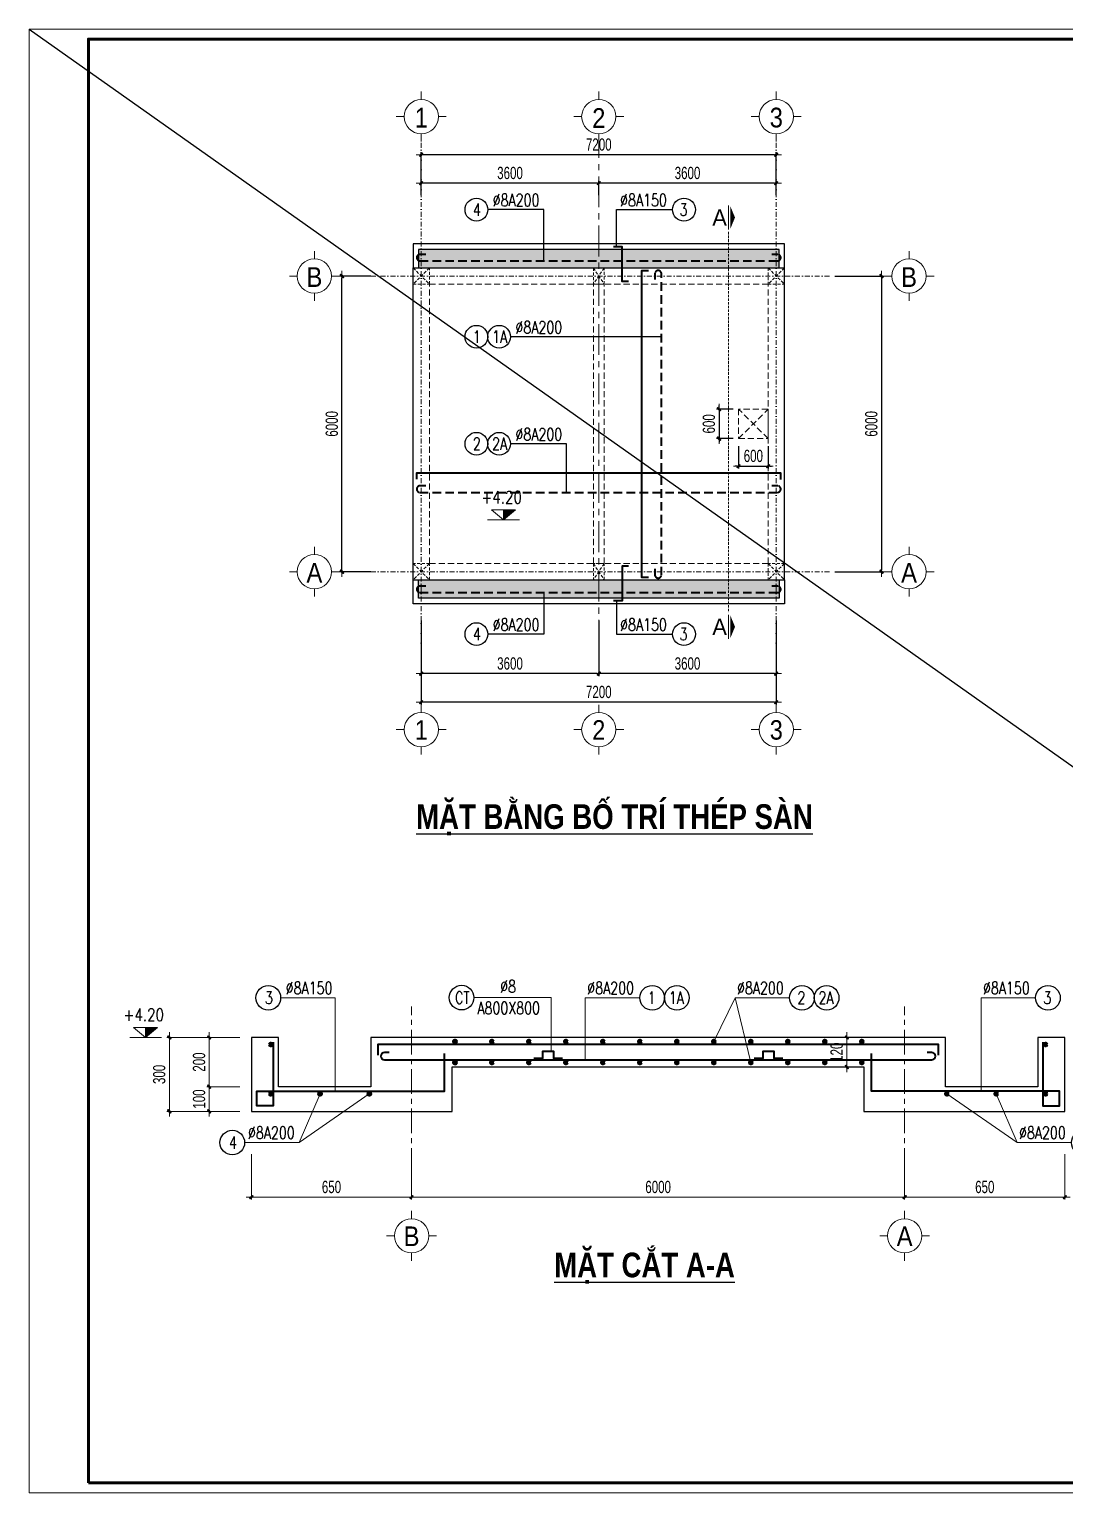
# Model space of a CAD drawing. Header units: millimetres. Extents: x -178395 to 493851, y -561170 to -280028.
# Drawn here: x 162051 to 183051, y -480365 to -450665 of the extents above; entities that cross this region are included whole.
import ezdxf
from ezdxf.enums import TextEntityAlignment as Align

# ---------------------------------------------------------------- set-up
doc = ezdxf.new("R2010")
doc.units = ezdxf.units.MM
doc.header["$MEASUREMENT"] = 0
doc.header["$PDMODE"] = 32
for name, pattern in [('CENTER', [2, 1.25, -0.25, 0.25, -0.25]), ('CENTERX2', [4, 2.5, -0.5, 0.5, -0.5]), ('DASHDOT', [1, 0.5, -0.25, 0, -0.25]), ('HIDDEN', [0.375, 0.25, -0.125])]:
    doc.linetypes.add(name, pattern=pattern)
doc.layers.get('Defpoints').update_dxf_attribs({"color": 1})
doc.layers.add('KCS_Plotter', color=11, linetype='Continuous', plot=False)
for name, color, linetype, lineweight in [('Khungten_LCDI', 7, 'Continuous', 5), ('LC Dim', 8, 'Continuous', 18), ('LC Hatch', 252, 'Continuous', 9), ('LC ISO', 153, 'Continuous', 13), ('LC Khac', 4, 'Continuous', 9), ('LC MANH DUT', 35, 'HIDDEN', 5), ('LC Net dam2', 6, 'Continuous', 40), ('LC Net dam3', 1, 'Continuous', 60), ('LC Net manh', 133, 'Continuous', 5), ('LC Net thay', 63, 'Continuous', 25), ('LC Net truc', 79, 'DASHDOT', 13), ('LC Text1', 3, 'Continuous', 20), ('LC Text2', 7, 'Continuous', 25), ('v-TRUC', 8, 'CENTER', 13)]:
    doc.layers.add(name, color=color, linetype=linetype, lineweight=lineweight)
doc.styles.add('HOATBIF', font='hoatbif.shx', dxfattribs={"width": 0.7})
doc.styles.add('Khungten', font='VHAVAN.TTF', dxfattribs={"width": 0.9, "height": 5000})
doc.styles.add('LC 1', font='VHAVANB.TTF')
doc.styles.add('LC 3', font='vnsimli.shx', dxfattribs={"width": 0.75})
doc.styles.add('LC3', font='VHARIALB.TTF', dxfattribs={"width": 0.8})
doc.styles.add('T1', font='Vnsimli.shx', dxfattribs={"width": 0.8})
doc.styles.add('Title', font='VHBLACK.TTF', dxfattribs={"width": 0.8})
doc.dimstyles.new('1-100', dxfattribs={"dimscale": 100, "dimtxt": 2.5, "dimasz": 0.35, "dimexe": 0.5, "dimexo": 0, "dimgap": 0.8, "dimtad": 1, "dimdec": 0, "dimzin": 0, "dimdsep": 46, "dimtxsty": 'HOATBIF', "dimblk1": 'DOT', "dimblk2": 'DOT', "dimsah": 1, "dimcen": -1, "dimdle": 1, "dimclrd": 256, "dimclre": 256, "dimclrt": 4, "dimadec": 3, "dimazin": 2, "dimtfac": 0.333333, "dimtdec": 0, "dimtix": 1, "dimtmove": 2, "dimatfit": 3, "dimldrblk": 'DOT', "dimfxl": 1, "dimtvp": 0.833333, "dimtolj": 1, "dimtzin": 0, "dimarcsym": 0})
doc.dimstyles.new('Copy of 1-90', dxfattribs={"dimscale": 90, "dimtxt": 2.5, "dimasz": 0.35, "dimexe": 0.5, "dimexo": 0, "dimgap": 0.8, "dimtad": 1, "dimdec": 0, "dimzin": 0, "dimdsep": 46, "dimtxsty": 'HOATBIF', "dimblk1": 'DOT', "dimblk2": 'DOT', "dimsah": 1, "dimcen": -1, "dimdle": 1, "dimclrd": 256, "dimclre": 256, "dimclrt": 4, "dimadec": 3, "dimazin": 2, "dimtfac": 0.333333, "dimtdec": 0, "dimtix": 1, "dimtmove": 2, "dimatfit": 3, "dimldrblk": 'DOT', "dimfxl": 1, "dimtvp": 0.833333, "dimtolj": 1, "dimtzin": 0, "dimarcsym": 0})

# ---------------------------------------------------------------- blocks, each defined once
blk = doc.blocks.new('DOT')
at = {"layer": 'LC Dim'}
blk.add_line((-3, 0), (3, 0), dxfattribs=at)
at = {"layer": 'LC Dim', "color": 4}
blk.add_line((-1, -1), (1, 1), dxfattribs=at)
blk.add_lwpolyline([(0.5, 1), (-1, -0.5), (-0.5, -1), (1, 0.5)], close=True, dxfattribs=at)
blk = doc.blocks.new('*D544')
at = {"layer": 'Defpoints', "color": 0, "transparency": 16777216}
for p in [(173601, -462661), (177201, -462661), (173601, -463743)]:
    blk.add_point(p, dxfattribs=at)
at = {"layer": 'LC Dim', "lineweight": -2, "transparency": 16777216}
for p, q in [((173601, -462661), (173601, -463793)), ((177201, -462661), (177201, -463793)), ((177166, -463743), (173636, -463743))]:
    blk.add_line(p, q, dxfattribs=at)
at = {"layer": 'LC Dim', "lineweight": -2, "transparency": 16777216, "xscale": 35, "yscale": 35, "zscale": 35, "rotation": 180}
blk.add_blockref('DOT', (173601, -463743), dxfattribs=at)
at = {"layer": 'LC Dim', "lineweight": -2, "transparency": 16777216, "xscale": 35, "yscale": 35, "zscale": 35}
blk.add_blockref('DOT', (177201, -463743), dxfattribs=at)
at = {"layer": 'LC Dim', "color": 4, "transparency": 16777216, "insert": (175401, -463538), "char_height": 250, "attachment_point": 5, "style": 'HOATBIF'}
blk.add_mtext('\\A1;3600', dxfattribs=at)
blk = doc.blocks.new('_Dot')
at = {"color": 0, "linetype": 'ByBlock', "lineweight": -2}
blk.add_line((-0.5, 0), (-1, 0), dxfattribs=at)
at = {"color": 0, "linetype": 'ByBlock', "const_width": 0.5}
blk.add_lwpolyline([(-0.25, 0, 1), (0.25, 0, 1)], format="xyb", close=True, dxfattribs=at)
blk = doc.blocks.new('*D545')
at = {"layer": 'Defpoints', "color": 0, "ltscale": 2, "transparency": 16777216}
for p in [(170001, -462661), (173601, -462661), (170001, -463743)]:
    blk.add_point(p, dxfattribs=at)
at = {"layer": 'LC Dim', "lineweight": -2, "ltscale": 2, "transparency": 16777216}
for p, q in [((170001, -462661), (170001, -463793)), ((173601, -462661), (173601, -463793)), ((173566, -463743), (170036, -463743))]:
    blk.add_line(p, q, dxfattribs=at)
at = {"layer": 'LC Dim', "lineweight": -2, "ltscale": 2, "transparency": 16777216, "xscale": 35, "yscale": 35, "zscale": 35, "rotation": 180}
blk.add_blockref('DOT', (170001, -463743), dxfattribs=at)
at = {"layer": 'LC Dim', "lineweight": -2, "ltscale": 2, "transparency": 16777216, "xscale": 35, "yscale": 35, "zscale": 35}
blk.add_blockref('DOT', (173601, -463743), dxfattribs=at)
at = {"layer": 'LC Dim', "color": 4, "ltscale": 2, "transparency": 16777216, "insert": (171801, -463538), "char_height": 250, "attachment_point": 5, "style": 'HOATBIF'}
blk.add_mtext('\\A1;3600', dxfattribs=at)
blk = doc.blocks.new('*D546')
at = {"layer": 'Defpoints', "color": 0, "ltscale": 2, "transparency": 16777216}
for p in [(170001, -462661), (177201, -462661), (170001, -464320)]:
    blk.add_point(p, dxfattribs=at)
at = {"layer": 'LC Dim', "lineweight": -2, "ltscale": 2, "transparency": 16777216}
for p, q in [((170001, -462661), (170001, -464370)), ((177201, -462661), (177201, -464370)), ((177166, -464320), (170036, -464320))]:
    blk.add_line(p, q, dxfattribs=at)
at = {"layer": 'LC Dim', "lineweight": -2, "ltscale": 2, "transparency": 16777216, "xscale": 35, "yscale": 35, "zscale": 35, "rotation": 180}
blk.add_blockref('DOT', (170001, -464320), dxfattribs=at)
at = {"layer": 'LC Dim', "lineweight": -2, "ltscale": 2, "transparency": 16777216, "xscale": 35, "yscale": 35, "zscale": 35}
blk.add_blockref('DOT', (177201, -464320), dxfattribs=at)
at = {"layer": 'LC Dim', "color": 4, "ltscale": 2, "transparency": 16777216, "insert": (173601, -464115), "char_height": 250, "attachment_point": 5, "style": 'HOATBIF'}
blk.add_mtext('\\A1;7200', dxfattribs=at)
blk = doc.blocks.new('TTRUC')
at = {"layer": 'LC ISO'}
for p, q in [((0, 6.95), (0, 10.13)), ((-6.95, 0), (-10.13, 0)), ((6.95, 0), (10.13, 0)), ((0, -6.95), (0, -10.13))]:
    blk.add_line(p, q, dxfattribs=at)
at = {"layer": 'LC Net manh'}
blk.add_circle((0, 0), 6.95, dxfattribs=at)
blk = doc.blocks.new('*D547')
at = {"layer": 'Defpoints', "color": 0, "transparency": 16777216}
for p in [(173601, -453788), (173601, -454030), (177201, -454030)]:
    blk.add_point(p, dxfattribs=at)
at = {"layer": 'LC Dim', "lineweight": -2, "transparency": 16777216}
for p, q in [((173601, -454030), (173601, -453738)), ((177166, -453788), (173636, -453788)), ((177201, -454030), (177201, -453738))]:
    blk.add_line(p, q, dxfattribs=at)
at = {"layer": 'LC Dim', "lineweight": -2, "transparency": 16777216, "xscale": 35, "yscale": 35, "zscale": 35, "rotation": 180}
blk.add_blockref('DOT', (173601, -453788), dxfattribs=at)
at = {"layer": 'LC Dim', "lineweight": -2, "transparency": 16777216, "xscale": 35, "yscale": 35, "zscale": 35}
blk.add_blockref('DOT', (177201, -453788), dxfattribs=at)
at = {"layer": 'LC Dim', "color": 4, "transparency": 16777216, "insert": (175401, -453583), "char_height": 250, "attachment_point": 5, "style": 'HOATBIF'}
blk.add_mtext('\\A1;3600', dxfattribs=at)
blk = doc.blocks.new('*D548')
at = {"layer": 'Defpoints', "color": 0, "ltscale": 2, "transparency": 16777216}
for p in [(170001, -453788), (170001, -454030), (173601, -454030)]:
    blk.add_point(p, dxfattribs=at)
at = {"layer": 'LC Dim', "lineweight": -2, "ltscale": 2, "transparency": 16777216}
for p, q in [((170001, -454030), (170001, -453738)), ((173566, -453788), (170036, -453788)), ((173601, -454030), (173601, -453738))]:
    blk.add_line(p, q, dxfattribs=at)
at = {"layer": 'LC Dim', "lineweight": -2, "ltscale": 2, "transparency": 16777216, "xscale": 35, "yscale": 35, "zscale": 35, "rotation": 180}
blk.add_blockref('DOT', (170001, -453788), dxfattribs=at)
at = {"layer": 'LC Dim', "lineweight": -2, "ltscale": 2, "transparency": 16777216, "xscale": 35, "yscale": 35, "zscale": 35}
blk.add_blockref('DOT', (173601, -453788), dxfattribs=at)
at = {"layer": 'LC Dim', "color": 4, "ltscale": 2, "transparency": 16777216, "insert": (171801, -453583), "char_height": 250, "attachment_point": 5, "style": 'HOATBIF'}
blk.add_mtext('\\A1;3600', dxfattribs=at)
blk = doc.blocks.new('*D549')
at = {"layer": 'Defpoints', "color": 0, "ltscale": 2, "transparency": 16777216}
for p in [(170001, -453211), (170001, -454030), (177201, -454030)]:
    blk.add_point(p, dxfattribs=at)
at = {"layer": 'LC Dim', "lineweight": -2, "ltscale": 2, "transparency": 16777216}
for p, q in [((170001, -454030), (170001, -453161)), ((177166, -453211), (170036, -453211)), ((177201, -454030), (177201, -453161))]:
    blk.add_line(p, q, dxfattribs=at)
at = {"layer": 'LC Dim', "lineweight": -2, "ltscale": 2, "transparency": 16777216, "xscale": 35, "yscale": 35, "zscale": 35, "rotation": 180}
blk.add_blockref('DOT', (170001, -453211), dxfattribs=at)
at = {"layer": 'LC Dim', "lineweight": -2, "ltscale": 2, "transparency": 16777216, "xscale": 35, "yscale": 35, "zscale": 35}
blk.add_blockref('DOT', (177201, -453211), dxfattribs=at)
at = {"layer": 'LC Dim', "color": 4, "ltscale": 2, "transparency": 16777216, "insert": (173601, -453006), "char_height": 250, "attachment_point": 5, "style": 'HOATBIF'}
blk.add_mtext('\\A1;7200', dxfattribs=at)
blk = doc.blocks.new('*D550')
at = {"layer": 'Defpoints', "color": 0, "ltscale": 2, "transparency": 16777216}
for p in [(178392, -455673), (178392, -461673), (179334, -461673)]:
    blk.add_point(p, dxfattribs=at)
at = {"layer": 'LC Dim', "lineweight": -2, "ltscale": 2, "transparency": 16777216}
for p, q in [((178392, -455673), (179384, -455673)), ((179334, -455708), (179334, -461638)), ((178392, -461673), (179384, -461673))]:
    blk.add_line(p, q, dxfattribs=at)
at = {"layer": 'LC Dim', "lineweight": -2, "ltscale": 2, "transparency": 16777216, "xscale": 35, "yscale": 35, "zscale": 35}
for p, rotation in [((179334, -455673), 90), ((179334, -461673), 270)]:
    blk.add_blockref('DOT', p, dxfattribs=dict(at, rotation=rotation))
at = {"layer": 'LC Dim', "color": 4, "ltscale": 2, "transparency": 16777216, "insert": (179129, -458673), "char_height": 250, "attachment_point": 5, "rotation": 90, "style": 'HOATBIF'}
blk.add_mtext('\\A1;6000', dxfattribs=at)
blk = doc.blocks.new('*D551')
at = {"layer": 'Defpoints', "color": 0, "ltscale": 2, "transparency": 16777216}
for p in [(168393, -455673), (168976, -455673), (168976, -461673)]:
    blk.add_point(p, dxfattribs=at)
at = {"layer": 'LC Dim', "lineweight": -2, "ltscale": 2, "transparency": 16777216}
for p, q in [((168976, -455673), (168343, -455673)), ((168393, -461638), (168393, -455708)), ((168976, -461673), (168343, -461673))]:
    blk.add_line(p, q, dxfattribs=at)
at = {"layer": 'LC Dim', "lineweight": -2, "ltscale": 2, "transparency": 16777216, "xscale": 35, "yscale": 35, "zscale": 35}
for p, rotation in [((168393, -455673), 90), ((168393, -461673), 270)]:
    blk.add_blockref('DOT', p, dxfattribs=dict(at, rotation=rotation))
at = {"layer": 'LC Dim', "color": 4, "ltscale": 2, "transparency": 16777216, "insert": (168188, -458673), "char_height": 250, "attachment_point": 5, "rotation": 90, "style": 'HOATBIF'}
blk.add_mtext('\\A1;6000', dxfattribs=at)
blk = doc.blocks.new('TIEUDE1')
at = {"layer": 'LC Text2', "color": 7, "style": 'LC 1'}
blk.add_attdef('TIªU§Ò', text='', height=5, dxfattribs=at).set_placement((0, 0), align=Align.BOTTOM_CENTER)
blk.add_attdef('TL', text='', height=3, dxfattribs=at).set_placement((0, -2), align=Align.TOP_CENTER)
blk = doc.blocks.new('Caodo1')
at = {"layer": 'LC Text1'}
blk.add_hatch(color=4, dxfattribs=at).paths.add_polyline_path([(0, 200), (0, 0), (243, 200)])
at = {"layer": 'LC Text1', "color": 4}
for p, q in [((324, 0), (-324, 0)), ((0, 0), (0, 200))]:
    blk.add_line(p, q, dxfattribs=at)
blk.add_lwpolyline([(-243, 200), (243, 200), (0, 0), (0, 0)], close=True, dxfattribs=at)
at = {"layer": 'LC Text1', "color": 4, "style": 'T1', "width": 0.8}
blk.add_attdef('%%P0,00', text='', height=250, dxfattribs=at).set_placement((-39, 460), align=Align.MIDDLE_CENTER)
blk = doc.blocks.new('*U61')
at = {"layer": 'LC Khac', "color": 1, "ltscale": 2}
for p, q in [((0, 485), (0, 0)), ((0, -7820), (0, -8306))]:
    blk.add_line(p, q, dxfattribs=at)
for points in [[(134, 243, 0, 471, 0), (37, 243, 275, 275, 0)], [(134, -8063, 0, 471, 0), (37, -8063, 275, 275, 0)]]:
    blk.add_lwpolyline(points, format="xyseb", dxfattribs=at)
at = {"layer": 'LC MANH DUT', "ltscale": 200}
blk.add_line((0, -49), (0, -7776), dxfattribs=at)
at = {"ltscale": 2, "style": 'LC 1'}
for p in [(-179, 243), (-179, -8063)]:
    blk.add_attdef('LC', text='', height=330, dxfattribs=at).set_placement(p, align=Align.MIDDLE_CENTER)
blk = doc.blocks.new('*D1062')
at = {"layer": 'Defpoints', "color": 0, "ltscale": 2, "transparency": 16777216}
for p in [(176436, -459129), (177036, -459129), (177036, -459530)]:
    blk.add_point(p, dxfattribs=at)
at = {"layer": 'LC Dim', "lineweight": -2, "ltscale": 2, "transparency": 16777216}
for p, q in [((176436, -459129), (176436, -459580)), ((177036, -459129), (177036, -459580)), ((176401, -459530), (176366, -459530)), ((176436, -459530), (177036, -459530)), ((177071, -459530), (177106, -459530))]:
    blk.add_line(p, q, dxfattribs=at)
at = {"layer": 'LC Dim', "lineweight": -2, "ltscale": 2, "transparency": 16777216, "xscale": 35, "yscale": 35, "zscale": 35}
blk.add_blockref('DOT', (176436, -459530), dxfattribs=at)
at = {"layer": 'LC Dim', "lineweight": -2, "ltscale": 2, "transparency": 16777216, "xscale": 35, "yscale": 35, "zscale": 35, "rotation": 180}
blk.add_blockref('DOT', (177036, -459530), dxfattribs=at)
at = {"layer": 'LC Dim', "color": 4, "ltscale": 2, "transparency": 16777216, "insert": (176736, -459325), "char_height": 250, "attachment_point": 5, "style": 'HOATBIF'}
blk.add_mtext('\\A1;600', dxfattribs=at)
blk = doc.blocks.new('*D1063')
at = {"layer": 'Defpoints', "color": 0, "ltscale": 2, "transparency": 16777216}
for p in [(176325, -458373), (176040, -458973), (176325, -458973)]:
    blk.add_point(p, dxfattribs=at)
at = {"layer": 'LC Dim', "lineweight": -2, "ltscale": 2, "transparency": 16777216}
for p, q in [((176325, -458373), (175990, -458373)), ((176040, -458338), (176040, -458303)), ((176040, -458373), (176040, -458973)), ((176325, -458973), (175990, -458973)), ((176040, -459008), (176040, -459043))]:
    blk.add_line(p, q, dxfattribs=at)
at = {"layer": 'LC Dim', "lineweight": -2, "ltscale": 2, "transparency": 16777216, "xscale": 35, "yscale": 35, "zscale": 35}
for p, rotation in [((176040, -458373), 270), ((176040, -458973), 90)]:
    blk.add_blockref('DOT', p, dxfattribs=dict(at, rotation=rotation))
at = {"layer": 'LC Dim', "color": 4, "ltscale": 2, "transparency": 16777216, "insert": (175835, -458673), "char_height": 250, "attachment_point": 5, "rotation": 90, "style": 'HOATBIF'}
blk.add_mtext('\\A1;600', dxfattribs=at)
blk = doc.blocks.new('theptron1')
at = {"layer": 'LC Net dam3'}
for p, q in [((-0.5, 0), (0.5, 0)), ((-0.35, 0.35), (0.35, -0.35)), ((0.35, 0.35), (-0.35, -0.35)), ((0, 0.5), (0, -0.5))]:
    blk.add_line(p, q, dxfattribs=at)
blk.add_circle((0, 0), 0.5, dxfattribs=at)
blk = doc.blocks.new('*D553')
at = {"layer": 'Defpoints', "color": 0, "ltscale": 2, "transparency": 16777216}
for p in [(142960, -471051), (152960, -471051), (152960, -471921)]:
    blk.add_point(p, dxfattribs=at)
at = {"layer": 'LC Dim', "lineweight": -2, "ltscale": 2, "transparency": 16777216}
for p, q in [((142960, -471051), (142960, -471971)), ((152960, -471051), (152960, -471971)), ((142995, -471921), (152925, -471921))]:
    blk.add_line(p, q, dxfattribs=at)
at = {"layer": 'LC Dim', "lineweight": -2, "ltscale": 2, "transparency": 16777216, "xscale": 35, "yscale": 35, "zscale": 35, "rotation": 180}
blk.add_blockref('DOT', (142960, -471921), dxfattribs=at)
at = {"layer": 'LC Dim', "lineweight": -2, "ltscale": 2, "transparency": 16777216, "xscale": 35, "yscale": 35, "zscale": 35}
blk.add_blockref('DOT', (152960, -471921), dxfattribs=at)
at = {"layer": 'LC Dim', "color": 4, "ltscale": 2, "transparency": 16777216, "insert": (147960, -471716), "char_height": 250, "attachment_point": 5, "style": 'HOATBIF'}
blk.add_mtext('\\A1;6000', dxfattribs=at)
blk = doc.blocks.new('*D554')
at = {"layer": 'Defpoints', "color": 0, "ltscale": 2, "transparency": 16777216}
for p in [(152960, -471051), (156210, -471051), (156210, -471921)]:
    blk.add_point(p, dxfattribs=at)
at = {"layer": 'LC Dim', "lineweight": -2, "ltscale": 2, "transparency": 16777216}
for p, q in [((152960, -471051), (152960, -471971)), ((156210, -471051), (156210, -471971)), ((152995, -471921), (156175, -471921))]:
    blk.add_line(p, q, dxfattribs=at)
at = {"layer": 'LC Dim', "lineweight": -2, "ltscale": 2, "transparency": 16777216, "xscale": 35, "yscale": 35, "zscale": 35, "rotation": 180}
blk.add_blockref('DOT', (152960, -471921), dxfattribs=at)
at = {"layer": 'LC Dim', "lineweight": -2, "ltscale": 2, "transparency": 16777216, "xscale": 35, "yscale": 35, "zscale": 35}
blk.add_blockref('DOT', (156210, -471921), dxfattribs=at)
at = {"layer": 'LC Dim', "color": 4, "ltscale": 2, "transparency": 16777216, "insert": (154585, -471716), "char_height": 250, "attachment_point": 5, "style": 'HOATBIF'}
blk.add_mtext('\\A1;650', dxfattribs=at)
blk = doc.blocks.new('*D552')
at = {"layer": 'Defpoints', "color": 0, "ltscale": 2, "transparency": 16777216}
for p in [(139710, -471051), (142960, -471051), (142960, -471921)]:
    blk.add_point(p, dxfattribs=at)
at = {"layer": 'LC Dim', "lineweight": -2, "ltscale": 2, "transparency": 16777216}
for p, q in [((139710, -471051), (139710, -471971)), ((142960, -471051), (142960, -471971)), ((139745, -471921), (142925, -471921))]:
    blk.add_line(p, q, dxfattribs=at)
at = {"layer": 'LC Dim', "lineweight": -2, "ltscale": 2, "transparency": 16777216, "xscale": 35, "yscale": 35, "zscale": 35, "rotation": 180}
blk.add_blockref('DOT', (139710, -471921), dxfattribs=at)
at = {"layer": 'LC Dim', "lineweight": -2, "ltscale": 2, "transparency": 16777216, "xscale": 35, "yscale": 35, "zscale": 35}
blk.add_blockref('DOT', (142960, -471921), dxfattribs=at)
at = {"layer": 'LC Dim', "color": 4, "ltscale": 2, "transparency": 16777216, "insert": (141335, -471716), "char_height": 250, "attachment_point": 5, "style": 'HOATBIF'}
blk.add_mtext('\\A1;650', dxfattribs=at)
blk = doc.blocks.new('*D555')
at = {"layer": 'Defpoints', "color": 0, "ltscale": 2, "transparency": 16777216}
for p in [(156454, -468680), (157167, -468680), (156454, -470180)]:
    blk.add_point(p, dxfattribs=at)
at = {"layer": 'LC Dim', "lineweight": -2, "ltscale": 2, "transparency": 16777216}
for p, q in [((156454, -468680), (157217, -468680)), ((157167, -470145), (157167, -468715)), ((156454, -470180), (157217, -470180))]:
    blk.add_line(p, q, dxfattribs=at)
at = {"layer": 'LC Dim', "lineweight": -2, "ltscale": 2, "transparency": 16777216, "xscale": 35, "yscale": 35, "zscale": 35}
for p, rotation in [((157167, -468680), 90), ((157167, -470180), 270)]:
    blk.add_blockref('DOT', p, dxfattribs=dict(at, rotation=rotation))
at = {"layer": 'LC Dim', "color": 4, "ltscale": 2, "transparency": 16777216, "insert": (156962, -469430), "char_height": 250, "attachment_point": 5, "rotation": 90, "style": 'HOATBIF'}
blk.add_mtext('\\A1;300', dxfattribs=at)
blk = doc.blocks.new('*D556')
at = {"layer": 'Defpoints', "color": 0, "ltscale": 2, "transparency": 16777216}
for p in [(139475, -468680), (138855, -469680), (139475, -469680)]:
    blk.add_point(p, dxfattribs=at)
at = {"layer": 'LC Dim', "lineweight": -2, "ltscale": 2, "transparency": 16777216}
for p, q in [((139475, -468680), (138805, -468680)), ((138855, -468715), (138855, -469645)), ((139475, -469680), (138805, -469680))]:
    blk.add_line(p, q, dxfattribs=at)
at = {"layer": 'LC Dim', "lineweight": -2, "ltscale": 2, "transparency": 16777216, "xscale": 35, "yscale": 35, "zscale": 35}
for p, rotation in [((138855, -468680), 90), ((138855, -469680), 270)]:
    blk.add_blockref('DOT', p, dxfattribs=dict(at, rotation=rotation))
at = {"layer": 'LC Dim', "color": 4, "ltscale": 2, "transparency": 16777216, "insert": (138650, -469180), "char_height": 250, "attachment_point": 5, "rotation": 90, "style": 'HOATBIF'}
blk.add_mtext('\\A1;200', dxfattribs=at)
blk = doc.blocks.new('*D557')
at = {"layer": 'Defpoints', "color": 0, "ltscale": 2, "transparency": 16777216}
for p in [(139475, -469680), (138855, -470180), (139475, -470180)]:
    blk.add_point(p, dxfattribs=at)
at = {"layer": 'LC Dim', "lineweight": -2, "ltscale": 2, "transparency": 16777216}
for p, q in [((139475, -469680), (138805, -469680)), ((138855, -469645), (138855, -469610)), ((138855, -469680), (138855, -470180)), ((139475, -470180), (138805, -470180)), ((138855, -470215), (138855, -470250))]:
    blk.add_line(p, q, dxfattribs=at)
at = {"layer": 'LC Dim', "lineweight": -2, "ltscale": 2, "transparency": 16777216, "xscale": 35, "yscale": 35, "zscale": 35}
for p, rotation in [((138855, -469680), 270), ((138855, -470180), 90)]:
    blk.add_blockref('DOT', p, dxfattribs=dict(at, rotation=rotation))
at = {"layer": 'LC Dim', "color": 4, "ltscale": 2, "transparency": 16777216, "insert": (138650, -469930), "char_height": 250, "attachment_point": 5, "rotation": 90, "style": 'HOATBIF'}
blk.add_mtext('\\A1;100', dxfattribs=at)
blk = doc.blocks.new('*D558')
at = {"layer": 'Defpoints', "color": 0, "ltscale": 2, "transparency": 16777216}
for p in [(138047, -468680), (139475, -468680), (139475, -470180)]:
    blk.add_point(p, dxfattribs=at)
at = {"layer": 'LC Dim', "lineweight": -2, "ltscale": 2, "transparency": 16777216}
for p, q in [((139475, -468680), (137997, -468680)), ((138047, -470145), (138047, -468715)), ((139475, -470180), (137997, -470180))]:
    blk.add_line(p, q, dxfattribs=at)
at = {"layer": 'LC Dim', "lineweight": -2, "ltscale": 2, "transparency": 16777216, "xscale": 35, "yscale": 35, "zscale": 35}
for p, rotation in [((138047, -468680), 90), ((138047, -470180), 270)]:
    blk.add_blockref('DOT', p, dxfattribs=dict(at, rotation=rotation))
at = {"layer": 'LC Dim', "color": 4, "ltscale": 2, "transparency": 16777216, "insert": (137842, -469430), "char_height": 250, "attachment_point": 5, "rotation": 90, "style": 'HOATBIF'}
blk.add_mtext('\\A1;300', dxfattribs=at)
blk = doc.blocks.new('*D948')
at = {"layer": 'Defpoints', "color": 0, "ltscale": 2, "transparency": 16777216}
for p in [(151786, -468680), (151786, -469280), (151786, -469280)]:
    blk.add_point(p, dxfattribs=at)
at = {"layer": 'LC Dim', "lineweight": -2, "ltscale": 2, "transparency": 16777216}
for p, q in [((151786, -468680), (151836, -468680)), ((151786, -468715), (151786, -469245)), ((151786, -469280), (151836, -469280))]:
    blk.add_line(p, q, dxfattribs=at)
at = {"layer": 'LC Dim', "lineweight": -2, "ltscale": 2, "transparency": 16777216, "xscale": 35, "yscale": 35, "zscale": 35}
for p, rotation in [((151786, -468680), 90), ((151786, -469280), 270)]:
    blk.add_blockref('DOT', p, dxfattribs=dict(at, rotation=rotation))
at = {"layer": 'LC Dim', "color": 4, "ltscale": 2, "transparency": 16777216, "insert": (151581, -468980), "char_height": 250, "attachment_point": 5, "rotation": 90, "style": 'HOATBIF'}
blk.add_mtext('\\A1;120', dxfattribs=at)
blk = doc.blocks.new('lcdi fix')
at = {"layer": 'Defpoints', "lineweight": 0}
blk.add_lwpolyline([(-1200, -14850), (-1200, 14850), (40800, 14850), (40800, -14850)], close=True, dxfattribs=at)
at = {"layer": 'Khungten_LCDI', "color": 5, "lineweight": 60}
blk.add_lwpolyline([(0, -14650), (0, 14650), (40600, 14650), (40600, -14650)], close=True, dxfattribs=at)
at = {"color": 7, "style": 'Khungten', "width": 0.8}
for tag, p in [('REVISION', (39499, -10746)), ('NGAYHT', (39546, -11609))]:
    blk.add_attdef(tag, text='', height=200, dxfattribs=at).set_placement(p, align=Align.CENTER)
at = {"layer": 'LC Text1', "color": 3, "style": 'LC 1', "width": 1.834006}
for tag, p, p2 in [('TENBANVE1', (36913, -8886), (40339, -8886)), ('TENBANVE2', (36913, -9562), (40339, -9562))]:
    blk.add_attdef(tag, text='', height=250, dxfattribs=at).set_placement(p, p2, align=Align.FIT)
at = {"layer": 'LC Text1', "style": 'Title', "width": 0.7}
blk.add_attdef('SOBANVE', text='', height=250, dxfattribs=at).set_placement((39562, -13896), align=Align.CENTER)
blk = doc.blocks.new('cvz')
at = {"layer": 'LC Net dam2', "ltscale": 2}
for points in [[(-2804.6, 3584.3), (-2804.6, 2288.8), (-3140, 2288.8), (-3140, 2588.8), (669.2, 2588.8), (669.2, 3349.8)], [(12804.6, 3584.3), (12804.6, 2288.8), (13140, 2288.8), (13140, 2588.8), (9330.8, 2588.8), (9330.8, 3349.8)], [(10685.2, 3319.8), (10685.2, 3534.3), (-685.2, 3534.3), (-685.2, 3318.8)]]:
    blk.add_lwpolyline(points, dxfattribs=at)
blk.add_lwpolyline([(-454.9, 3372.3), (-548.2, 3372.3, 1), (-548.2, 3222.3), (10548.2, 3222.3, 1), (10548.2, 3372.3), (10454.9, 3372.3)], format="xyb", dxfattribs=at)
at = {"layer": 'LC Net dam2', "color": 1, "ltscale": 500}
for points in [[(2479.3, 3260.1), (2661.3, 3260.1), (2661.3, 3397.6), (2876.6, 3397.6), (2876.6, 3260.1), (3058.5, 3260.1)], [(6950.3, 3260.1), (7132.3, 3260.1), (7132.3, 3397.6), (7347.6, 3397.6), (7347.6, 3260.1), (7529.5, 3260.1)]]:
    blk.add_lwpolyline(points, dxfattribs=at)
at = {"layer": 'LC Net thay', "ltscale": 2}
blk.add_lwpolyline([(13250, 2178.8), (13250, 3678.8), (12700, 3678.8), (12700, 2678.8), (10825, 2678.8), (10825, 3678.8), (10825, 3678.8), (-825, 3678.8), (-825, 3678.8), (-825, 2678.8), (-2700, 2678.8), (-2700, 3678.8), (-3250, 3678.8), (-3250, 2178.8), (825, 2178.8), (825, 3078.8), (9175, 3078.8), (9175, 2178.8), (13250, 2178.8)], dxfattribs=at)
at = {"layer": 'LC Net truc', "linetype": 'CENTERX2', "ltscale": 200}
for p, q in [((0, 933.6), (0, 4309.3)), ((10000, 933.6), (10000, 4309.3))]:
    blk.add_line(p, q, dxfattribs=at)
at = {"layer": 'LC Text2', "ltscale": 100}
for centre in [(-2906, 4482.7), (4880, 4482.7), (5380, 4482.7), (7917.5, 4482.7), (8417.5, 4482.7), (12906, 4482.7), (-3636.8, 1544.8), (13636.8, 1544.8)]:
    blk.add_circle(centre, 250, dxfattribs=at)
at = {"layer": 'LC Text2', "linetype": 'ByBlock'}
blk.add_circle((1013.2, 4486.1), 250, dxfattribs=at)
at = {"layer": 'LC Dim', "yscale": 59.9999999996993, "zscale": 59.9999999996993}
for p, xscale in [((-2857.3, 3534.3), -59.9999999996993), ((879.5, 3594.9), 59.9999999996993), ((1629.5, 3594.9), 59.9999999996993), ((2379.5, 3594.9), 59.9999999996993), ((3129.5, 3594.9), 59.9999999996993), ((3879.5, 3594.9), 59.9999999996993), ((4629.5, 3594.9), 59.9999999996993), ((5379.5, 3594.9), 59.9999999996993), ((6129.5, 3594.9), 59.9999999996993), ((6879.5, 3594.9), 59.9999999996993), ((7629.5, 3594.9), 59.9999999996993), ((8379.5, 3594.9), 59.9999999996993), ((9129.5, 3594.9), 59.9999999996993), ((12857.3, 3534.3), 59.9999999996993), ((879.5, 3167.8), 59.9999999996993), ((1629.5, 3167.8), 59.9999999996993), ((2379.5, 3167.8), 59.9999999996993), ((3129.5, 3167.8), 59.9999999996993), ((3879.5, 3167.8), 59.9999999996993), ((4629.5, 3167.8), 59.9999999996993), ((5379.5, 3167.8), 59.9999999996993), ((6129.5, 3167.8), 59.9999999996993), ((6879.5, 3167.8), 59.9999999996993), ((7629.5, 3167.8), 59.9999999996993), ((8379.5, 3167.8), 59.9999999996993), ((9129.5, 3167.8), 59.9999999996993), ((-2857.3, 2534.3), -59.9999999996993), ((-1857.3, 2534.3), -59.9999999996993), ((-857.3, 2534.3), -59.9999999996993), ((10857.3, 2534.3), 59.9999999996993), ((11857.3, 2534.3), 59.9999999996993), ((12857.3, 2534.3), 59.9999999996993)]:
    blk.add_blockref('theptron1', p, dxfattribs=dict(at, xscale=xscale))
at = {"layer": 'LC ISO', "xscale": 50, "yscale": 50, "zscale": 50}
for p in [(0, -347.3), (10000, -347.3)]:
    blk.add_blockref('TTRUC', p, dxfattribs=at)
at = {"layer": 'LC Text1'}
ref = blk.add_blockref('Caodo1', (-5394, 3678.8), dxfattribs=at)
ref.add_attrib('%%P0,00', '+4.20', dxfattribs={"layer": 'LC Text2', "height": 250, "style": 'T1', "width": 0.8}).set_placement((-5433, 4138.3), align=Align.MIDDLE_CENTER)
at = {"layer": 'LC Text2'}
ref = blk.add_blockref('TIEUDE1', (4724, -1339.3), dxfattribs=dict(at, xscale=101.6, yscale=101.6, zscale=111.3874301122537))
ref.add_attrib('TIªU§Ò', '%%UmÆt c¾t a-a', dxfattribs={"color": 7, "height": 500.321, "style": 'LC3', "width": 0.8}).set_placement((4724, -1339.3), align=Align.BOTTOM_CENTER)
at = {"layer": 'LC Text1', "ltscale": 0.2, "style": 'LC 1', "width": 0.9}
for s, p in [('b', (-0.5, -676.8)), ('a', (9999.5, -676.8))]:
    blk.add_text(s, height=400, dxfattribs=at).set_placement(p, align=Align.BOTTOM_CENTER)
at = {"layer": 'LC Text2', "linetype": 'ByBlock', "style": 'LC 3', "width": 0.75}
for s, p in [('%%C8A150', (-2552.9, 4557)), ('%%C8', (1795.9, 4589.5)), ('%%C8A200', (3562.6, 4557)), ('%%C8A200', (6600.1, 4557)), ('%%C8A150', (11588.6, 4557)), ('A800X800', (1334.3, 4149.3)), ('%%C8A200', (-3319.3, 1619.1)), ('%%C8A200', (12319.3, 1619.1))]:
    blk.add_text(s, height=250, dxfattribs=at).set_placement(p)
at = {"layer": 'LC Text2', "ltscale": 100, "style": 'LC 3', "width": 0.75}
for s, p in [('3', (-2893.3, 4482.7)), ('1', (4867.3, 4482.7)), ('1A', (5367.3, 4482.7)), ('2', (7904.8, 4482.7)), ('2A', (8404.8, 4482.7)), ('3', (12893.3, 4482.7)), ('4', (-3624, 1544.8)), ('4', (13624, 1544.8))]:
    blk.add_text(s, height=250, dxfattribs=at).set_placement(p, align=Align.MIDDLE_CENTER)
at = {"layer": 'LC Text2', "linetype": 'ByBlock', "style": 'LC 3', "width": 0.75}
blk.add_text('CT', height=250, dxfattribs=at).set_placement((1029.8, 4486.1), align=Align.MIDDLE_CENTER)
at = {"layer": 'LC Dim', "ltscale": 2}
for base, p1, p2, override, picture, middle in [((-4913.2, 3678.8), (-3485.2, 2178.8), (-3485.2, 3678.8), {"dimscale": 100, "dimlfac": 0.2}, '*D558', (-5118.2, 2928.8)), ((-4105.3, 2678.8), (-3485.2, 3678.8), (-3485.2, 2678.8), {"dimscale": 100, "dimlfac": 0.2}, '*D556', (-4310.3, 3178.8)), ((8826.2, 3078.8), (8826.2, 3678.8), (8826.2, 3078.8), {"dimlfac": 0.2}, '*D948', (8621.2, 3378.8)), ((14206.8, 3678.8), (13494.3, 2178.8), (13494.3, 3678.8), {"dimscale": 100, "dimlfac": 0.2}, '*D555', (14001.8, 2928.8)), ((-4105.3, 2178.8), (-3485.2, 2678.8), (-3485.2, 2178.8), {"dimscale": 100, "dimlfac": 0.2}, '*D557', (-4310.3, 2428.8))]:
    dim = blk.add_linear_dim(base=base, p1=p1, p2=p2, angle=90, dimstyle='1-100', override=override, dxfattribs=at)
    dim.commit()
    dim.dimension.update_dxf_attribs({"geometry": picture, "text_midpoint": middle, "insert": (-142959.9, 472358.4)})
for base, p1, p2, picture, middle in [((0, 437.8), (-3250, 1307.4), (0, 1307.4), '*D552', (-1625, 642.8)), ((13250, 437.8), (10000, 1307.4), (13250, 1307.4), '*D554', (11625, 642.8))]:
    dim = blk.add_linear_dim(base=base, p1=p1, p2=p2, dimstyle='1-100', override={"dimscale": 100, "dimlfac": 0.2}, dxfattribs=at)
    dim.commit()
    dim.dimension.update_dxf_attribs({"geometry": picture, "text_midpoint": middle, "insert": (-142959.9, 472358.4)})
dim = blk.add_linear_dim(base=(10000, 437.8), p1=(0, 1307.4), p2=(10000, 1307.4), text='6000', dimstyle='1-100', override={"dimscale": 100, "dimlfac": 0.2}, dxfattribs=at)
dim.commit()
dim.dimension.update_dxf_attribs({"geometry": '*D553', "text_midpoint": (5000, 642.8), "insert": (-142959.9, 472358.4)})
for points, override in [([(-1548.4, 2588.8), (-1548.4, 4482.7), (-2656, 4482.7)], {"dimgap": 0.8, "dimtad": 0, "dimfxl": 0}), ([(2832.4, 3397.6), (2832.4, 4487), (1263.2, 4487)], {"dimtad": 0, "dimfxl": 0}), ([(3522.4, 3534.3), (3522.4, 4482.7), (4630, 4482.7)], {"dimgap": 0.8, "dimtad": 0, "dimfxl": 0}), ([(3522.4, 3222.3), (3522.4, 4482.7), (4630, 4482.7)], {"dimgap": 0.8, "dimtad": 0, "dimfxl": 0}), ([(6129.5, 3594.9), (6559.9, 4482.7), (7667.5, 4482.7)], {"dimgap": 0.8, "dimtad": 0, "dimfxl": 0}), ([(6879.5, 3167.8), (6559.9, 4482.7), (7667.5, 4482.7)], {"dimgap": 0.8, "dimtad": 0, "dimfxl": 0}), ([(11548.4, 2588.8), (11548.4, 4482.7), (12656, 4482.7)], {"dimgap": 0.8, "dimtad": 0, "dimfxl": 0}), ([(-857.3, 2534.3), (-2279.1, 1544.8), (-3386.8, 1544.8)], {"dimgap": 0.8, "dimtad": 0, "dimfxl": 0}), ([(-1857.3, 2534.3), (-2279.1, 1544.8), (-3386.8, 1544.8)], {"dimgap": 0.8, "dimtad": 0, "dimfxl": 0}), ([(10857.3, 2534.3), (12279.1, 1544.8), (13386.8, 1544.8)], {"dimgap": 0.8, "dimtad": 0, "dimfxl": 0}), ([(11857.3, 2534.3), (12279.1, 1544.8), (13386.8, 1544.8)], {"dimgap": 0.8, "dimtad": 0, "dimfxl": 0})]:
    blk.add_leader(points, dimstyle='Copy of 1-90', override=override, dxfattribs=at)

msp = doc.modelspace()

# ---------------------------------------------------------------- hatches: boundary and pattern name
at = {"layer": 'LC Hatch', "ltscale": 250}
h = msp.add_hatch(dxfattribs=at)
h.set_pattern_fill('AR-SAND', color=256, scale=80)
h.set_pattern_definition([(37.5, (167059.29, -909.13), (-5.03947, 154.1459), [0, -121.6, 0, -136, 0, -130]), (7.5, (167059.3, -909.13), (141.58214, 225.771685), [0, -65.6, 0, -109.6, 0, -42]), (327.5, (166960.89, -909.13), (249.13135, 0.452724), [0, -40, 0, -144, 0, -188]), (317.5, (166960.9, -909.13), (240.49013, 70.21405), [0, -20, 0, -94.4, 0, -108])])
h.paths.add_polyline_path([(177256.5, -455133.1), (169946.5, -455133.1), (169946.5, -455508.1), (177256.5, -455508.1)])
h.paths.add_polyline_path([(177256.5, -461838.1), (177036.5, -461838.1), (169946.5, -461838.1), (169946.5, -462213.1), (177256.5, -462213.1)])

# ---------------------------------------------------------------- linework, layer by layer
at = {"layer": 'KCS_Plotter', "ltscale": 250}
msp.add_line((162051, -450665.4), (204051, -480365.4), dxfattribs=at)
at = {"layer": 'LC MANH DUT', "ltscale": 250}
for p, q in [((169836.5, -455508.1), (170166.5, -455838.1)), ((170166.5, -455508.1), (169836.5, -455838.1)), ((173491.5, -455508.1), (173711.5, -455838.1)), ((173711.5, -455508.1), (173491.5, -455838.1)), ((177036.5, -455508.1), (177366.5, -455838.1)), ((177366.5, -455508.1), (177036.5, -455838.1)), ((169836.5, -461508.1), (170166.5, -461838.1)), ((170166.5, -461508.1), (169836.5, -461838.1)), ((173491.5, -461508.1), (173711.5, -461838.1)), ((173711.5, -461508.1), (173491.5, -461838.1)), ((177036.5, -461508.1), (177366.5, -461838.1)), ((177366.5, -461508.1), (177036.5, -461838.1))]:
    msp.add_line(p, q, dxfattribs=at)
at = {"layer": 'LC MANH DUT', "ltscale": 500}
for p, q in [((170166.5, -461508.1), (170166.5, -455838.1)), ((170166.5, -455838.1), (177036.5, -455838.1)), ((173491.5, -461508.1), (173491.5, -455838.1)), ((173711.5, -461508.1), (173711.5, -455838.1)), ((177036.5, -461508.1), (177036.5, -455838.1)), ((176436.5, -458973.1), (177036.5, -458373.1)), ((177036.5, -458973.1), (176436.5, -458373.1)), ((170166.5, -461508.1), (177036.5, -461508.1))]:
    msp.add_line(p, q, dxfattribs=at)
at = {"layer": 'LC MANH DUT', "ltscale": 250}
for points in [[(170166.5, -455838.1), (170166.5, -455508.1), (169836.5, -455508.1), (169836.5, -455838.1)], [(170166.5, -455838.1), (170166.5, -455508.1), (169836.5, -455508.1), (169836.5, -455838.1)], [(173711.5, -455838.1), (173711.5, -455508.1), (173491.5, -455508.1), (173491.5, -455838.1)], [(173711.5, -455838.1), (173711.5, -455508.1), (173491.5, -455508.1), (173491.5, -455838.1)], [(177366.5, -455838.1), (177366.5, -455508.1), (177036.5, -455508.1), (177036.5, -455838.1)], [(177366.5, -455838.1), (177366.5, -455508.1), (177036.5, -455508.1), (177036.5, -455838.1)], [(170166.5, -461838.1), (170166.5, -461508.1), (169836.5, -461508.1), (169836.5, -461838.1)], [(170166.5, -461838.1), (170166.5, -461508.1), (169836.5, -461508.1), (169836.5, -461838.1)], [(173711.5, -461838.1), (173711.5, -461508.1), (173491.5, -461508.1), (173491.5, -461838.1)], [(173711.5, -461838.1), (173711.5, -461508.1), (173491.5, -461508.1), (173491.5, -461838.1)], [(177366.5, -461838.1), (177366.5, -461508.1), (177036.5, -461508.1), (177036.5, -461838.1)], [(177366.5, -461838.1), (177366.5, -461508.1), (177036.5, -461508.1), (177036.5, -461838.1)]]:
    msp.add_lwpolyline(points, close=True, dxfattribs=at)
at = {"layer": 'LC MANH DUT', "ltscale": 500}
msp.add_lwpolyline([(176436.5, -458973.1), (177036.5, -458973.1), (177036.5, -458373.1), (176436.5, -458373.1)], close=True, dxfattribs=at)
at = {"layer": 'LC Net dam2', "linetype": 'HIDDEN', "ltscale": 700}
for points in [[(170092.6, -455233.8), (169964.2, -455233.8, 0.8488247), (169964.2, -455366.1), (177236, -455366.1, 0.8488247), (177236, -455233.8), (177108.1, -455233.8)], [(174739.6, -461618.6), (174739.6, -461747, 0.8488247), (174871.8, -461747), (174871.8, -455617, 0.8488247), (174739.6, -455617), (174739.6, -455744.9)], [(170092.6, -459930.9), (169964.2, -459930.9, 0.8488247), (169964.2, -460063.2), (177236, -460063.2, 0.8488247), (177236, -459930.9), (177108.1, -459930.9)], [(170092.6, -461964.8), (169964.2, -461964.8, 0.8488247), (169964.2, -462097.1), (177236, -462097.1, 0.8488247), (177236, -461964.8), (177108.1, -461964.8)]]:
    msp.add_lwpolyline(points, format="xyb", dxfattribs=at)
at = {"layer": 'LC Net dam2'}
for points in [[(174205.9, -455786.6), (174073.7, -455786.6), (174073.7, -455078.7), (173898.3, -455078.7)], [(174606.4, -461792.9), (174474.2, -461792.9), (174474.2, -455563.7), (174608.3, -455563.7)], [(169911.8, -459797.8), (169911.8, -459665.5), (177289.3, -459665.5), (177289.3, -459799.6)], [(174205.9, -461559.5), (174073.7, -461559.5), (174073.7, -462267.4), (173898.3, -462267.4)]]:
    msp.add_lwpolyline(points, dxfattribs=at)
at = {"layer": 'LC Net thay', "ltscale": 500}
for p, q in [((169836.5, -461838.1), (169836.5, -455508.1)), ((169836.5, -455508.1), (177366.5, -455508.1)), ((177366.5, -461838.1), (177366.5, -455508.1)), ((169836.5, -461838.1), (177366.5, -461838.1))]:
    msp.add_line(p, q, dxfattribs=at)
for points in [[(177366.5, -455508.1), (177366.5, -455023.1), (169836.5, -455023.1), (169836.5, -455508.1)], [(177256.5, -455508.1), (177256.5, -455133.1), (169946.5, -455133.1), (169946.5, -455508.1)], [(177366.5, -461838.1), (177366.5, -462323.1), (169836.5, -462323.1), (169836.5, -461838.1)], [(177256.5, -461838.1), (177256.5, -462213.1), (169946.5, -462213.1), (169946.5, -461838.1)]]:
    msp.add_lwpolyline(points, dxfattribs=at)
at = {"layer": 'LC Net truc', "ltscale": 200}
for p, q in [((170001.5, -463275.7), (170001.5, -452944)), ((177201.5, -463275.7), (177201.5, -452944)), ((168976.1, -455673.1), (178330.5, -455673.1)), ((168976.1, -461673.1), (178330.5, -461673.1))]:
    msp.add_line(p, q, dxfattribs=at)
at = {"layer": 'LC Text2', "ltscale": 100}
for centre in [(171118.8, -454326.1), (175329.2, -454326.1), (171118.8, -456905.6), (171580.4, -456905.6), (171118.8, -459077.3), (171580.4, -459077.3), (171118.8, -462940.1), (175329.2, -462940.1)]:
    msp.add_circle(centre, 230.8, dxfattribs=at)
at = {"layer": 'v-TRUC', "ltscale": 500}
msp.add_line((173601.5, -463275.7), (173601.5, -452944), dxfattribs=at)

# ---------------------------------------------------------------- block references
ref = msp.add_blockref('*U61', (176230.2, -454728.6))
ref.add_attrib('LC', 'A', dxfattribs={"ltscale": 2, "height": 330, "style": 'LC 1'}).set_placement((176051.7, -462791.4), align=Align.MIDDLE_CENTER)
ref.add_attrib('LC', 'A', dxfattribs={"ltscale": 2, "height": 330, "style": 'LC 1'}).set_placement((176051.7, -454485.8), align=Align.MIDDLE_CENTER)
at = {"layer": 'LC Dim'}
msp.add_blockref('cvz', (169804.9, -474804.1), dxfattribs=at)
at = {"layer": 'LC ISO', "xscale": 50, "yscale": 50, "zscale": 50, "rotation": 180}
for p in [(170001.5, -452437.5), (173601.5, -452437.5), (177201.5, -452437.5), (167834, -455673.1), (179893.5, -455673.1), (167834, -461673.1), (179893.5, -461673.1)]:
    msp.add_blockref('TTRUC', p, dxfattribs=at)
at = {"layer": 'LC ISO', "xscale": 50, "yscale": 50, "zscale": 50}
for p in [(170001.5, -464879.2), (173601.5, -464879.2), (177201.5, -464879.2)]:
    msp.add_blockref('TTRUC', p, dxfattribs=at)
at = {"layer": 'LC Net thay'}
msp.add_blockref('lcdi fix', (163251, -465515.4), dxfattribs=at)
at = {"layer": 'LC Text1'}
ref = msp.add_blockref('Caodo1', (171670.1, -460621.5), dxfattribs=at)
ref.add_attrib('%%P0,00', '+4.20', dxfattribs={"layer": 'LC Text2', "height": 250, "style": 'T1', "width": 0.8}).set_placement((171631, -460162), align=Align.MIDDLE_CENTER)
at = {"layer": 'LC Text2'}
ref = msp.add_blockref('TIEUDE1', (173918.8, -467043.7), dxfattribs=dict(at, xscale=101.6, yscale=101.6, zscale=101.6))
ref.add_attrib('TIªU§Ò', '%%UmÆt b»ng bè trÝ thÐp sµN', dxfattribs={"color": 7, "height": 500.321, "style": 'LC3', "width": 0.8}).set_placement((173918.8, -467043.7), align=Align.BOTTOM_CENTER)

# ---------------------------------------------------------------- texts
at = {"layer": 'LC Text1', "ltscale": 0.2, "style": 'LC 1', "width": 0.9}
for s, height, p in [('1', 400, (170001.5, -452779.1)), ('2', 400, (173601.5, -452786.7)), ('3', 400, (177201.5, -452777)), ('b', 400, (167834, -456014.7)), ('b', 400, (179893.5, -456014.7)), ('a', 400, (167834, -462014.7)), ('a', 400, (179893.5, -462014.7)), ('1', 394.6, (170001.5, -465200.2)), ('2', 394.6, (173601.5, -465200.2)), ('3', 394.6, (177201.5, -465200.2))]:
    msp.add_text(s, height=height, dxfattribs=at).set_placement(p, align=Align.BOTTOM_CENTER)
at = {"layer": 'LC Text2', "linetype": 'ByBlock', "style": 'LC 3', "width": 0.75}
for s, p in [('%%C8A200', (171449.7, -454258.2)), ('%%C8A150', (174034.1, -454258.2)), ('%%C8A200', (171911.2, -456837.7)), ('%%C8A200', (171911.2, -459009.4)), ('%%C8A200', (171449.7, -462872.2)), ('%%C8A150', (174034.1, -462872.2))]:
    msp.add_text(s, height=250, dxfattribs=at).set_placement(p)
at = {"layer": 'LC Text2', "ltscale": 100, "style": 'LC 3', "width": 0.75}
for s, p in [('4', (171128.7, -454326.1)), ('3', (175319.4, -454326.1)), ('1', (171128.7, -456905.6)), ('1A', (171590.2, -456905.6)), ('2', (171128.7, -459077.3)), ('2A', (171590.2, -459077.3)), ('4', (171128.7, -462940.1)), ('3', (175319.4, -462940.1))]:
    msp.add_text(s, height=250, dxfattribs=at).set_placement(p, align=Align.MIDDLE_CENTER)

# ---------------------------------------------------------------- dimensions: what is measured, and where the dimension line sits
at = {"layer": 'LC Dim', "ltscale": 2}
for base, p1, p2, picture, middle in [((170001.5, -453210.9), (177201.5, -454030.1), (170001.5, -454030.1), '*D549', (173601.5, -453005.9)), ((170001.5, -464320.1), (177201.5, -462661.5), (170001.5, -462661.5), '*D546', (173601.5, -464115.1))]:
    dim = msp.add_linear_dim(base=base, p1=p1, p2=p2, dimstyle='1-100', override={"dimscale": 100}, dxfattribs=at)
    dim.commit()
    dim.dimension.update_dxf_attribs({"geometry": picture, "text_midpoint": middle})
for base, p1, p2, angle, picture, middle in [((170001.5, -453788.4), (173601.5, -454030.1), (170001.5, -454030.1), 180, '*D548', (171801.5, -453583.4)), ((168393, -455673.1), (168976.1, -461673.1), (168976.1, -455673.1), 90, '*D551', (168188, -458673.1)), ((179334.5, -461673.1), (178391.8, -455673.1), (178391.8, -461673.1), 90, '*D550', (179129.5, -458673.1)), ((170001.5, -463742.6), (173601.5, -462661.5), (170001.5, -462661.5), 180, '*D545', (171801.5, -463537.6))]:
    dim = msp.add_linear_dim(base=base, p1=p1, p2=p2, angle=angle, dimstyle='1-100', override={"dimscale": 100}, dxfattribs=at)
    dim.commit()
    dim.dimension.update_dxf_attribs({"geometry": picture, "text_midpoint": middle})
at = {"layer": 'LC Dim'}
for base, p1, p2, picture, middle in [((173601.5, -453788.4), (177201.5, -454030.1), (173601.5, -454030.1), '*D547', (175401.5, -453583.4)), ((173601.5, -463742.6), (177201.5, -462661.5), (173601.5, -462661.5), '*D544', (175401.5, -463537.6))]:
    dim = msp.add_linear_dim(base=base, p1=p1, p2=p2, angle=180, dimstyle='1-100', override={"dimscale": 100}, dxfattribs=at)
    dim.commit()
    dim.dimension.update_dxf_attribs({"geometry": picture, "text_midpoint": middle})
at = {"layer": 'LC Dim', "ltscale": 2}
dim = msp.add_linear_dim(base=(176039.9, -458973.1), p1=(176325.2, -458373.1), p2=(176325.2, -458973.1), angle=90, dimstyle='1-100', dxfattribs=at)
dim.commit()
dim.dimension.update_dxf_attribs({"geometry": '*D1063', "text_midpoint": (175834.9, -458673.1)})
dim = msp.add_linear_dim(base=(177036.5, -459529.5), p1=(176436.5, -459128.6), p2=(177036.5, -459128.6), dimstyle='1-100', dxfattribs=at)
dim.commit()
dim.dimension.update_dxf_attribs({"geometry": '*D1062', "text_midpoint": (176736.5, -459324.5)})

# ---------------------------------------------------------------- leaders
for points in [[(172485.5, -455366.1), (172485.5, -454326.1), (171349.6, -454326.1)], [(173962.6, -455078.7), (173962.6, -454326.1), (175098.5, -454326.1)], [(174474.2, -456905.6), (172802, -456905.6), (171811.2, -456905.6)], [(174871.8, -456905.6), (172802, -456905.6), (171811.2, -456905.6)], [(172947, -460063.2), (172947, -459077.3), (171811.2, -459077.3)], [(172947, -459665.5), (172947, -459077.3), (171811.2, -459077.3)], [(172485.5, -462097.1), (172485.5, -462940.1), (171349.6, -462940.1)], [(173962.6, -462267.4), (173962.6, -462940.1), (175098.5, -462940.1)]]:
    msp.add_leader(points, dimstyle='Copy of 1-90', override={"dimgap": 0.8, "dimtad": 0, "dimfxl": 0}, dxfattribs=at)

doc.saveas('drawing.dxf')
